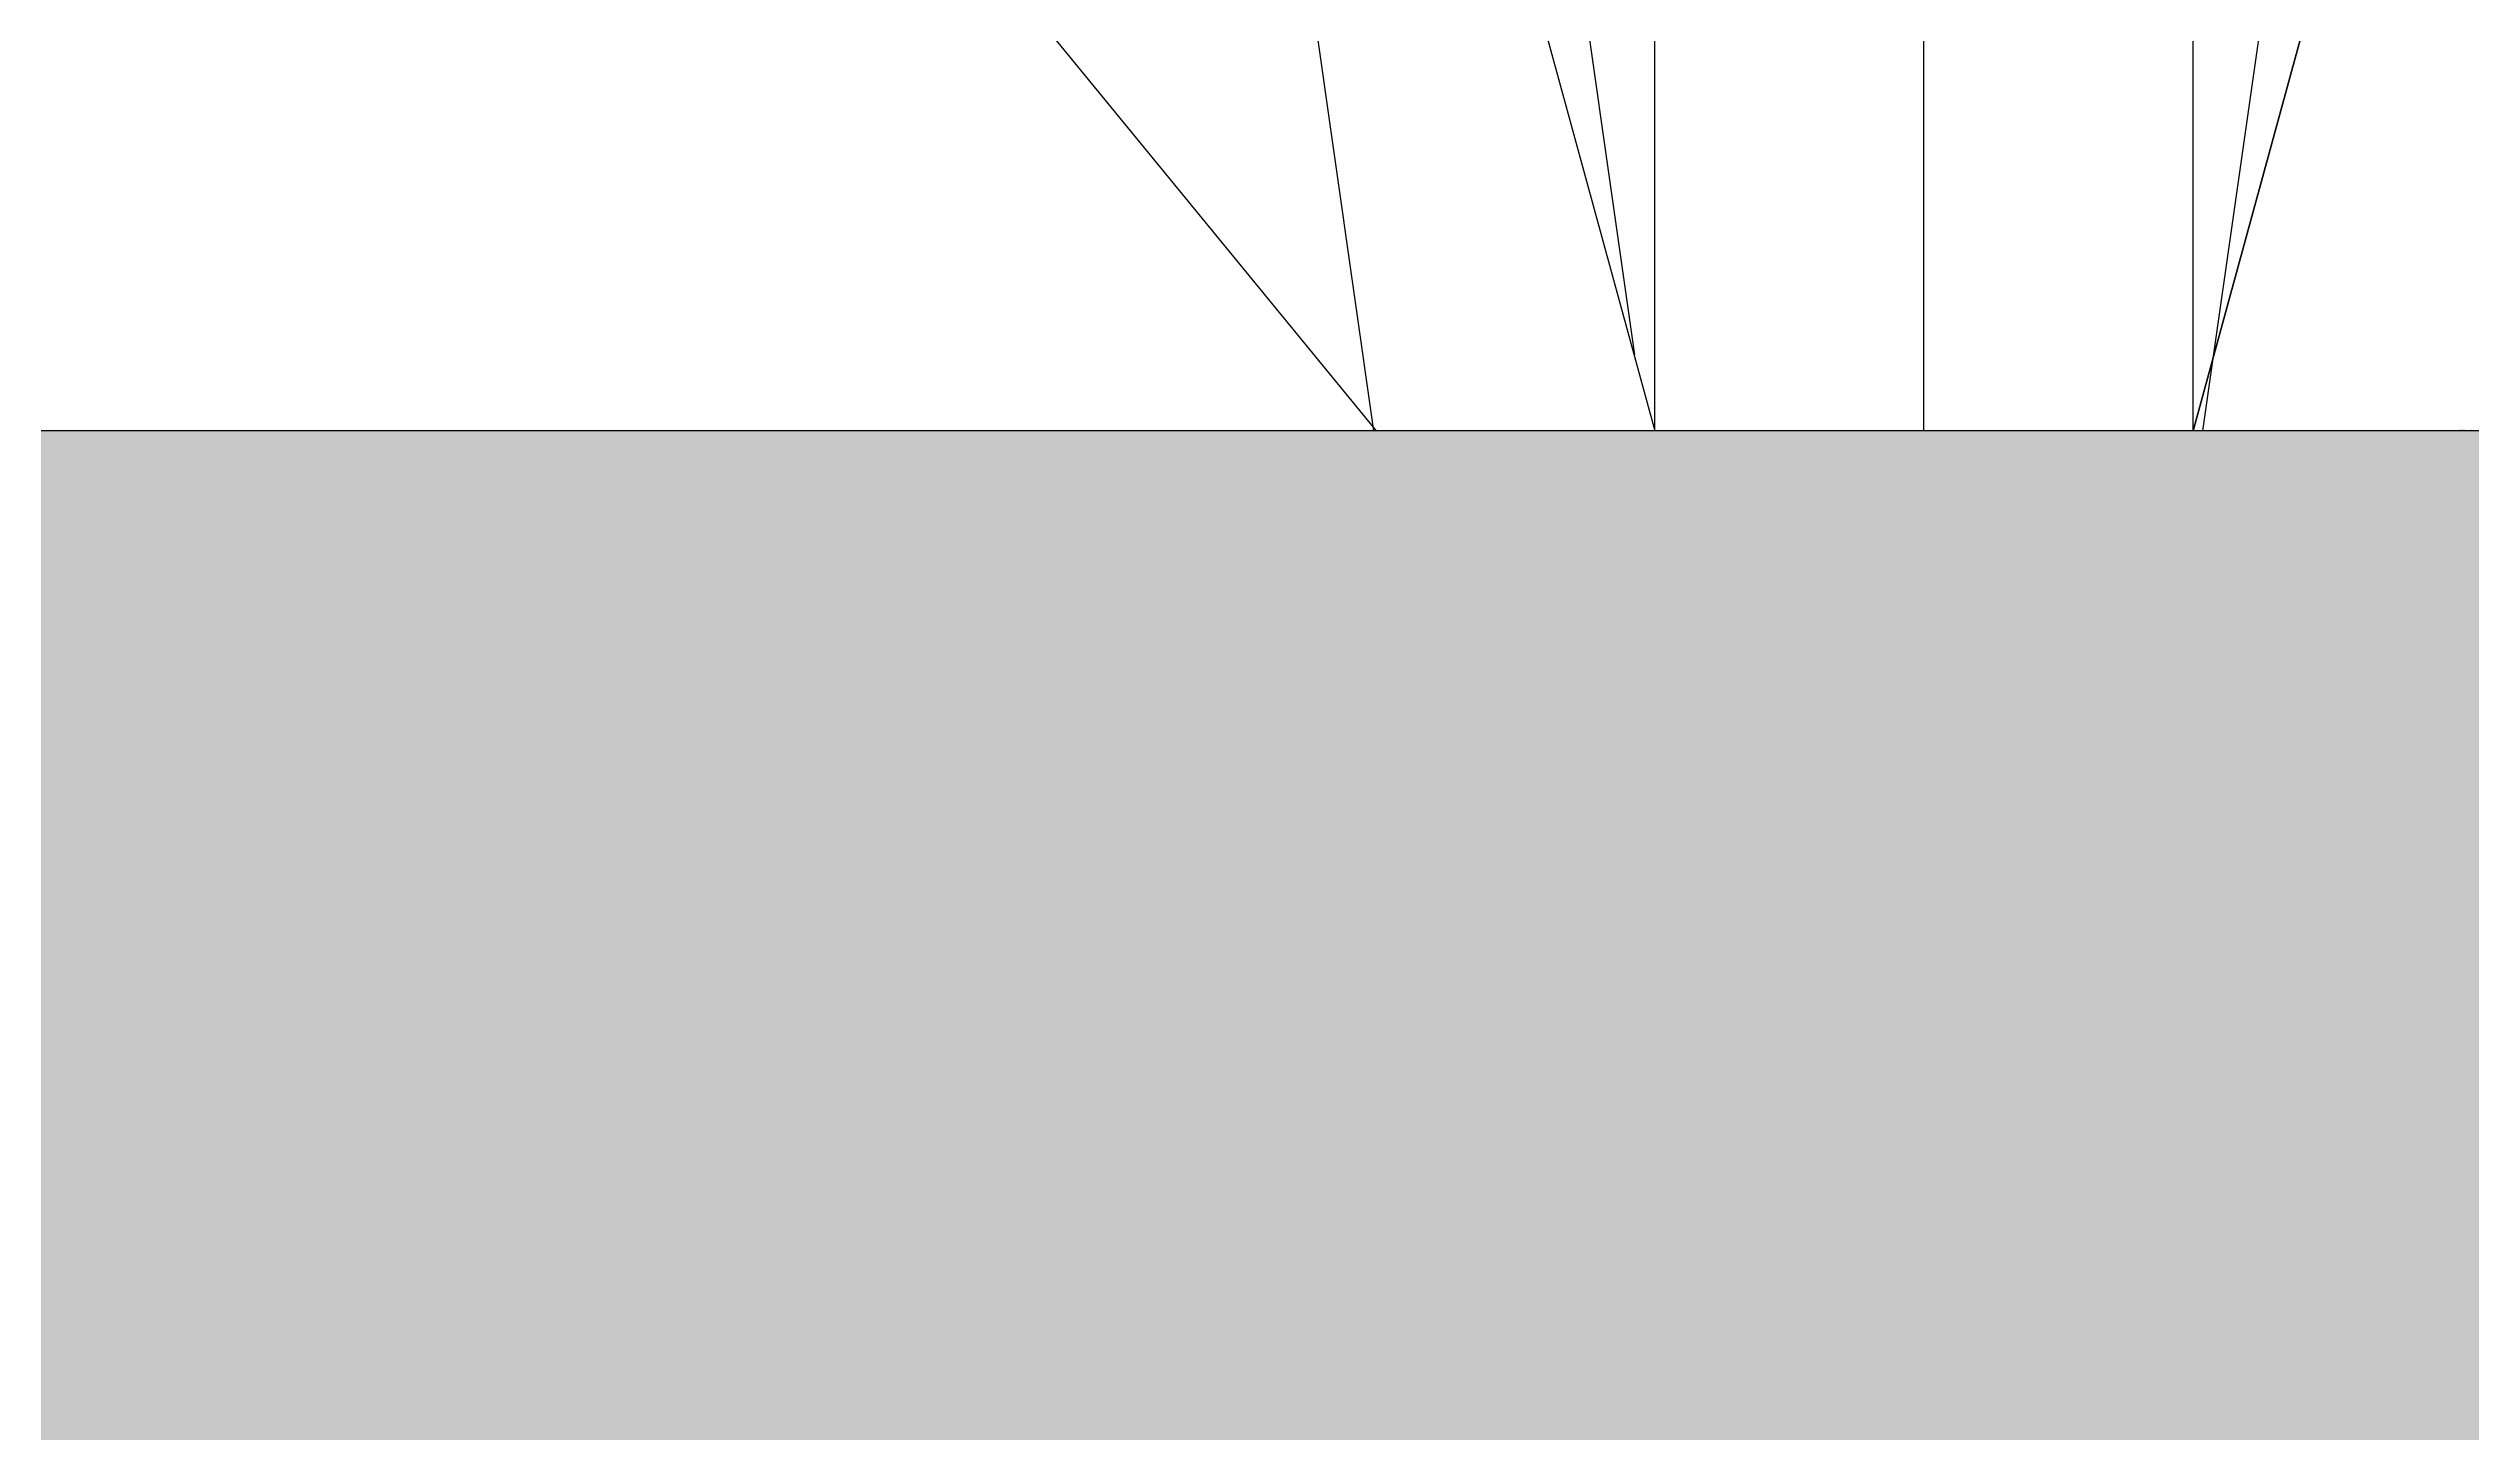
# Model space of a CAD drawing. Header units: inches. Extents: x 1.8 to 35.6, y -0.7 to 7.4.
# Drawn here: x 14.1708 to 14.3077, y 4.1927 to 4.2709 of the extents above; entities that cross this region are included whole.
import ezdxf

# ---------------------------------------------------------------- set-up
doc = ezdxf.new("R2010")
doc.units = ezdxf.units.IN
doc.header["$MEASUREMENT"] = 0
doc.layers.add('Conditions', color=1, linetype='Continuous')
doc.styles.get("Standard").update_dxf_attribs({"font": 'arial.ttf'})

# ---------------------------------------------------------------- blocks, each defined once
blk = doc.blocks.new('CARPET')
at = {"layer": 'Conditions'}
h = blk.add_hatch(dxfattribs=at)
h.set_pattern_fill('EXPAND', color=256, scale=0.125, style=0)
h.set_pattern_definition([(30, (-3.104354, -6.35979), (2e-11, 0.075), [0.0625, -0.0125]), (330, (-3.104354, -6.35979), (0.0649519, 0.0375), [0.0625, -0.0125]), (330, (-3.05023, -6.32854), (0.0649519, 0.0375), [0.0625, -0.0125]), (30, (-3.05023, -6.31604), (2e-11, 0.075), [0.0625, -0.0125])])
h.paths.add_polyline_path([(3.94183, 0), (3.94183, 0.05821), (3.25663, 0.05821), (0.17641, 0.05821), (0, 0.05821), (0, 0)])
for p, q in [((0.17641, 0.05821), (3.94183, 0.05821)), ((3.10123, 0.05821), (3.16343, 0.05821))]:
    blk.add_line(p, q, dxfattribs=at)
blk.add_lwpolyline([(3.1015, 0.11525), (3.11713, 0.05821)], close=True, dxfattribs=at)
for points in [[(3.16315, 0.11525), (3.14753, 0.05821)], [(3.21003, 0.11525), (3.16327, 0.05821)], [(3.11713, 0.05821), (3.11713, 0.11306)], [(3.14753, 0.05821), (3.14753, 0.11306)], [(3.17125, 0.11306), (3.16343, 0.05821)], [(3.11197, 0.09061), (3.11659, 0.05821)], [(3.13233, 0.05821), (3.13233, 0.09061)], [(3.15269, 0.09061), (3.14868, 0.0625)]]:
    blk.add_lwpolyline(points, dxfattribs=at)
at = {"layer": 'Conditions', "insert": (3.10139, 0.05828), "char_height": 0.0000478, "width": 0.0010897, "attachment_point": 1}
blk.add_mtext('{\\fArial|b0|i0|c0|p34;BALCO TOOTHBRUSH}', dxfattribs=at)

msp = doc.modelspace()

# ---------------------------------------------------------------- block references
at = {"layer": 'Conditions', "xscale": -1}
msp.add_blockref('CARPET', (17.40905, 4.19111), dxfattribs=at)

doc.saveas('drawing.dxf')
